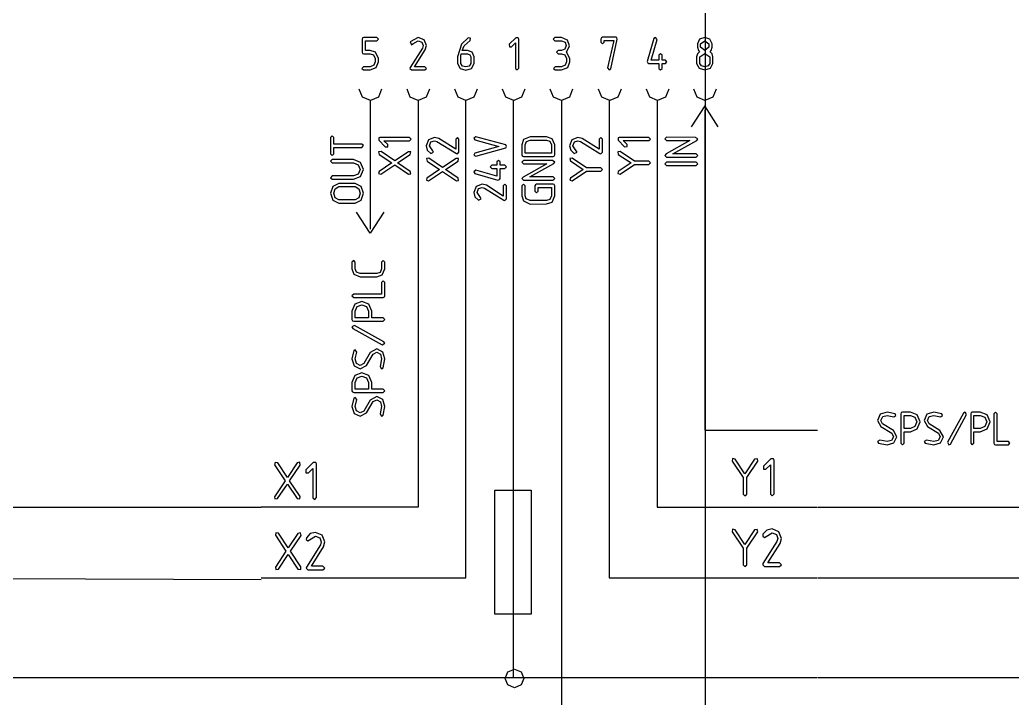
# Model space of a CAD drawing. Extents: x 22 to 299, y 7 to 289.
# Drawn here: x 75.2 to 128.5, y 164 to 200.5 of the extents above; entities that cross this region are included whole.
import ezdxf

# ---------------------------------------------------------------- set-up
doc = ezdxf.new("R2010")
doc.units = 0

msp = doc.modelspace()

# ---------------------------------------------------------------- linework, layer by layer
at = {"layer": 'Layer 1'}
for p, q in [((112, 276.5), (112, 15.430556)), ((93.614255, 199.503789), (93.585317, 199.437643)), ((93.585317, 199.437643), (93.585317, 198.738976)), ((93.672132, 199.528594), (93.614255, 199.503789)), ((94.379064, 199.528594), (93.672132, 199.528594)), ((93.763083, 198.825793), (93.763083, 199.350827)), ((93.763083, 199.350827), (94.379064, 199.350827)), ((94.46588, 199.437643), (94.379064, 199.528594)), ((94.379064, 199.350827), (94.46588, 199.437643)), ((94.46588, 199.437643), (94.46588, 199.437643)), ((96.594945, 199.528594), (96.169132, 199.280546)), ((96.169132, 199.280546), (96.243546, 199.135852)), ((96.31796, 199.173059), (96.594945, 199.350826)), ((96.910687, 199.401986), (96.594945, 199.528594)), ((96.594945, 199.350826), (96.797516, 199.272795)), ((96.797516, 199.272795), (96.863662, 199.086243)), ((97.037294, 199.086243), (96.910687, 199.401986)), ((99.275912, 199.503789), (98.916245, 199.156523)), ((99.069207, 199.07384), (99.387533, 199.359095)), ((99.40407, 199.491387), (99.275912, 199.503789)), ((99.387533, 199.359095), (99.40407, 199.491387)), ((101.840091, 199.503789), (101.488692, 199.156523)), ((101.608581, 199.024231), (101.815287, 199.230937)), ((101.815287, 199.230937), (101.815287, 197.862542)), ((101.968249, 199.503789), (101.840091, 199.503789)), ((101.993053, 199.437643), (101.968249, 199.503789)), ((101.993053, 197.866676), (101.993053, 199.437643)), ((103.924714, 199.520325), (103.837898, 199.433509)), ((103.837898, 199.433509), (103.924714, 199.346692)), ((104.284381, 199.520325), (103.924714, 199.520325)), ((103.924714, 199.346692), (104.284381, 199.346692)), ((104.610975, 199.383899), (104.284381, 199.520325)), ((104.284381, 199.346692), (104.478684, 199.26401)), ((104.478684, 199.26401), (104.54483, 199.086243)), ((104.718462, 199.082108), (104.610975, 199.383899)), ((106.438163, 199.505598), (106.409224, 199.439452)), ((106.409224, 199.439452), (106.409224, 199.265819)), ((106.409224, 199.265819), (106.496041, 199.174868)), ((106.496041, 199.530403), (106.438163, 199.505598)), ((107.202973, 199.530403), (106.496041, 199.530403)), ((106.496041, 199.174868), (106.586991, 199.265819)), ((106.586991, 199.265819), (106.586991, 199.352636)), ((106.586991, 199.352636), (107.091352, 199.352636)), ((107.091352, 199.352636), (106.764757, 197.89329)), ((106.934256, 197.843681), (107.285655, 199.42705)), ((107.26085, 199.505598), (107.202973, 199.530403)), ((107.285655, 199.42705), (107.26085, 199.505598)), ((109.246574, 199.470716), (108.891041, 198.238747)), ((109.093612, 198.300759), (109.420206, 199.421107)), ((109.329256, 199.528594), (109.246574, 199.470716)), ((109.420206, 199.421107), (109.329256, 199.528594)), ((111.704584, 199.428341), (111.584178, 199.173059)), ((111.976918, 199.528594), (111.704584, 199.428341)), ((111.75781, 199.173059), (111.976918, 199.350826)), ((112.252869, 199.428341), (111.976918, 199.528594)), ((111.976918, 199.350826), (112.200159, 199.173059)), ((112.373792, 199.173059), (112.252869, 199.428341)), ((93.585317, 198.738976), (93.614255, 198.668696)), ((93.614255, 198.668696), (93.672132, 198.65216)), ((94.019397, 198.825793), (93.763083, 198.825793)), ((94.308785, 198.734842), (94.019397, 198.825793)), ((94.461746, 198.387576), (94.308785, 198.734842)), ((96.826455, 198.949816), (96.169132, 197.912152)), ((96.243546, 199.135852), (96.31796, 199.173059)), ((96.400642, 197.953493), (96.975282, 198.854732)), ((96.863662, 199.086243), (96.826455, 198.949816)), ((96.975282, 198.854732), (97.037294, 199.086243)), ((98.916245, 199.156523), (98.713674, 198.474392)), ((98.949318, 198.821659), (99.069207, 199.07384)), ((99.242839, 198.821659), (98.949318, 198.821659)), ((99.49502, 198.726574), (99.242839, 198.821659)), ((99.594238, 198.474392), (99.49502, 198.726574)), ((101.488692, 199.156523), (101.492826, 199.024231)), ((101.492826, 199.024231), (101.608581, 199.024231)), ((104.114883, 198.825793), (104.028066, 198.738976)), ((104.028066, 198.738976), (104.114883, 198.65216)), ((104.284381, 198.825793), (104.114883, 198.825793)), ((104.462148, 198.891939), (104.284381, 198.825793)), ((104.54483, 199.086243), (104.462148, 198.891939)), ((104.561366, 198.738976), (104.718462, 199.082108)), ((104.734999, 198.387576), (104.561366, 198.738976)), ((111.584178, 199.173059), (111.584178, 198.999426)), ((111.584178, 198.999426), (111.637921, 198.825793)), ((111.691665, 198.755513), (111.59658, 198.65216)), ((111.637921, 198.825793), (111.691665, 198.755513)), ((111.637921, 198.825793), (111.637921, 198.825793)), ((111.75781, 198.999426), (111.75781, 199.173059)), ((111.976918, 198.825793), (111.75781, 198.999426)), ((112.200159, 198.999426), (111.976918, 198.825793)), ((112.200159, 199.173059), (112.200159, 198.999426)), ((112.262171, 198.755513), (112.324183, 198.825793)), ((112.373792, 198.65216), (112.262171, 198.755513)), ((112.324183, 198.825793), (112.373792, 198.999426)), ((112.373792, 198.999426), (112.373792, 199.173059)), ((93.672132, 198.65216), (94.019397, 198.65216)), ((94.019397, 198.65216), (94.201298, 198.58188)), ((94.201298, 198.58188), (94.288114, 198.387576)), ((94.288114, 198.213943), (94.2137, 198.032041)), ((94.288114, 198.387576), (94.288114, 198.213943)), ((94.350126, 197.912152), (94.461746, 198.213943)), ((94.461746, 198.213943), (94.461746, 198.387576)), ((98.713674, 198.474392), (98.713674, 198.118858)), ((98.887306, 198.474392), (98.891441, 198.557075)), ((98.887306, 198.127126), (98.887306, 198.474392)), ((98.974639, 197.990183), (98.887306, 198.127126)), ((98.891441, 198.557075), (98.907977, 198.648026)), ((98.907977, 198.648026), (99.238705, 198.648026)), ((99.238705, 198.648026), (99.362729, 198.598416)), ((99.420606, 198.127126), (99.332756, 197.990183)), ((99.362729, 198.598416), (99.420606, 198.474392)), ((99.420606, 198.474392), (99.420606, 198.127126)), ((99.594238, 198.118858), (99.594238, 198.474392)), ((104.114883, 198.65216), (104.288515, 198.65216)), ((104.288515, 198.65216), (104.47455, 198.58188)), ((104.47455, 198.58188), (104.557232, 198.387576)), ((104.557232, 198.213943), (104.486952, 198.032041)), ((104.557232, 198.387576), (104.557232, 198.213943)), ((104.623378, 197.912152), (104.734999, 198.213943)), ((104.734999, 198.213943), (104.734999, 198.387576)), ((104.734999, 198.213943), (104.734999, 198.213943)), ((108.891041, 198.238747), (108.915845, 198.151931)), ((108.915845, 198.151931), (108.977857, 198.127126)), ((108.977857, 198.127126), (109.507023, 198.127126)), ((109.507023, 198.300759), (109.093612, 198.300759)), ((109.597973, 198.65216), (109.507023, 198.565343)), ((109.507023, 198.565343), (109.507023, 198.300759)), ((109.507023, 198.127126), (109.507023, 197.862542)), ((109.684789, 198.569477), (109.597973, 198.65216)), ((109.684789, 198.300759), (109.684789, 198.569477)), ((109.862556, 198.300759), (109.684789, 198.300759)), ((109.684789, 197.862542), (109.684789, 198.127126)), ((109.684789, 198.127126), (109.862556, 198.127126)), ((109.949372, 198.213943), (109.862556, 198.300759)), ((109.862556, 198.127126), (109.949372, 198.213943)), ((109.949372, 198.213943), (109.949372, 198.213943)), ((111.59658, 198.65216), (111.538703, 198.478526)), ((111.538703, 198.478526), (111.538703, 198.127126)), ((111.538703, 198.127126), (111.675645, 197.86771)), ((111.716469, 198.478526), (111.976918, 198.656294)), ((111.716469, 198.127126), (111.716469, 198.478526)), ((111.803802, 197.9907), (111.716469, 198.127126)), ((111.976918, 198.656294), (112.245635, 198.478526)), ((112.245635, 198.127126), (112.159852, 197.9938)), ((112.245635, 198.478526), (112.245635, 198.127126)), ((112.281808, 197.86771), (112.419267, 198.127126)), ((112.419267, 198.478526), (112.373792, 198.65216)), ((112.419267, 198.127126), (112.419267, 198.478526)), ((93.667998, 197.953493), (93.581182, 197.862542)), ((93.581182, 197.862542), (93.667998, 197.775726)), ((94.019397, 197.953493), (93.667998, 197.953493)), ((93.667998, 197.775726), (94.019397, 197.775726)), ((94.2137, 198.032041), (94.019397, 197.953493)), ((94.019397, 197.775726), (94.350126, 197.912152)), ((96.169132, 197.912152), (96.156728, 197.862542)), ((96.156728, 197.862542), (96.243545, 197.775725)), ((96.243545, 197.775725), (96.950477, 197.775725)), ((96.950478, 197.953493), (96.400642, 197.953493)), ((96.950477, 197.775725), (97.037293, 197.862542)), ((97.037294, 197.862542), (96.950478, 197.953493)), ((97.037293, 197.862542), (97.037294, 197.862542)), ((98.713674, 198.118858), (98.850616, 197.863059)), ((98.850616, 197.863059), (99.151889, 197.771592)), ((99.151889, 197.949359), (98.974639, 197.990183)), ((99.332756, 197.990183), (99.151889, 197.949359)), ((99.151889, 197.771592), (99.455229, 197.863059)), ((99.455229, 197.863059), (99.594238, 198.118858)), ((99.594238, 198.118858), (99.594238, 198.118858)), ((101.815287, 197.862542), (101.902103, 197.775725)), ((101.902103, 197.775725), (101.993053, 197.866676)), ((101.993053, 197.866676), (101.993053, 197.866676)), ((103.94125, 197.953493), (103.854434, 197.862542)), ((103.854434, 197.862542), (103.94125, 197.775725)), ((104.288515, 197.953493), (103.94125, 197.953493)), ((103.94125, 197.775725), (104.288515, 197.775725)), ((104.486952, 198.032041), (104.288515, 197.953493)), ((104.288515, 197.775725), (104.623378, 197.912152)), ((106.764757, 197.89329), (106.84744, 197.777535)), ((106.84744, 197.777535), (106.934256, 197.843681)), ((109.507023, 197.862542), (109.597973, 197.775726)), ((109.597973, 197.775726), (109.684789, 197.862542)), ((111.675645, 197.86771), (111.976918, 197.775725)), ((111.981052, 197.953493), (111.803802, 197.9907)), ((111.976918, 197.775725), (112.281808, 197.86771)), ((112.159852, 197.9938), (111.981052, 197.953493)), ((93.609382, 196.3133), (93.433126, 196.738838)), ((94.636449, 196.738838), (94.460148, 196.3133)), ((96.174468, 196.3133), (95.998168, 196.738838)), ((97.201843, 196.738838), (97.025543, 196.3133)), ((98.735276, 196.3133), (98.558976, 196.738838)), ((99.762651, 196.738838), (99.586351, 196.3133)), ((101.29679, 196.3133), (101.12049, 196.738838)), ((102.324165, 196.738838), (102.147865, 196.3133)), ((103.85923, 196.3133), (103.683062, 196.738838)), ((104.886737, 196.738838), (104.710305, 196.3133)), ((106.458138, 196.3133), (106.28197, 196.738838)), ((107.485645, 196.738838), (107.309345, 196.3133)), ((109.022606, 196.3133), (108.846306, 196.738838)), ((110.049981, 196.738838), (109.873681, 196.3133)), ((111.562954, 196.3133), (111.386653, 196.738838)), ((112.590328, 196.738838), (112.414028, 196.3133)), ((94.034611, 196.137), (93.609382, 196.3133)), ((94.0231, 196.137), (94.0231, 189.230332)), ((94.460148, 196.3133), (94.034611, 196.137)), ((96.600005, 196.137), (96.174468, 196.3133)), ((96.589553, 196.137), (96.589553, 174.29199)), ((97.025543, 196.3133), (96.600005, 196.137)), ((99.160814, 196.137), (98.735276, 196.3133)), ((99.156005, 170.502107), (99.156005, 196.137)), ((99.586351, 196.3133), (99.160814, 196.137)), ((101.722327, 196.137), (101.29679, 196.3133)), ((101.722105, 165.145541), (101.722105, 196.136647)), ((102.147865, 196.3133), (101.722327, 196.137)), ((104.2849, 196.137), (103.85923, 196.3133)), ((104.710305, 196.3133), (104.2849, 196.137)), ((104.288, 196.137), (104.288, 161.329199)), ((106.883808, 196.137), (106.458138, 196.3133)), ((106.855011, 196.137), (106.855011, 170.502107)), ((107.309345, 196.3133), (106.883808, 196.137)), ((109.448144, 196.137), (109.022606, 196.3133)), ((109.421463, 196.137706), (109.421463, 174.29199)), ((109.873681, 196.3133), (109.448144, 196.137)), ((111.988491, 196.137), (111.562954, 196.3133)), ((112.414028, 196.3133), (111.988491, 196.137)), ((111.973752, 195.846711), (111.243503, 194.721)), ((112.704, 194.721), (111.973752, 195.846711)), ((111.974, 195.625), (111.974, 178.44088)), ((91.987029, 194.241481), (91.89608, 194.154665)), ((91.89608, 194.154665), (91.89608, 193.269966)), ((92.073844, 194.154665), (91.987029, 194.241481)), ((91.987029, 194.241481), (91.987029, 194.241481)), ((92.073845, 193.799131), (92.073844, 194.154665)), ((94.545045, 194.158364), (94.478899, 194.133559)), ((94.478899, 194.133559), (94.478899, 194.005402)), ((94.478899, 194.005402), (94.830298, 193.654003)), ((96.128407, 194.158364), (94.545045, 194.158364)), ((94.96259, 193.773892), (94.755884, 193.980597)), ((94.755884, 193.980597), (96.132541, 193.980597)), ((96.219358, 194.067413), (96.128407, 194.158364)), ((96.128407, 194.158364), (96.128407, 194.158364)), ((96.132541, 193.980597), (96.219358, 194.067413)), ((97.149531, 194.026589), (97.022408, 193.710847)), ((97.468891, 194.153196), (97.149531, 194.026589)), ((97.200174, 193.710847), (97.280272, 193.913418)), ((97.280272, 193.913418), (97.468891, 193.979563)), ((97.700401, 194.091184), (97.468891, 194.153196)), ((97.468891, 193.979563), (97.605316, 193.942357)), ((97.605316, 193.942357), (98.647111, 193.285034)), ((98.609904, 193.516544), (97.700401, 194.091184)), ((98.700854, 194.153196), (98.609904, 194.06638)), ((98.609904, 194.06638), (98.609904, 193.516544)), ((98.787671, 194.06638), (98.700854, 194.153196)), ((98.700854, 194.153196), (98.700854, 194.153196)), ((98.787671, 193.359448), (98.787671, 194.06638)), ((99.689939, 194.19557), (99.578318, 194.112888)), ((99.578318, 194.112888), (99.644464, 194.026072)), ((99.644464, 194.026072), (100.917768, 193.670539)), ((101.293972, 193.749087), (99.689939, 194.19557)), ((102.254118, 194.035374), (102.159034, 193.750121)), ((102.605517, 194.19247), (102.254118, 194.035374)), ((102.332667, 193.758389), (102.407081, 193.932021)), ((102.407081, 193.932021), (102.605518, 194.014703)), ((103.486082, 194.19247), (102.605517, 194.19247)), ((102.605518, 194.014703), (103.486082, 194.014703)), ((103.486084, 194.19247), (103.486082, 194.19247)), ((103.486082, 194.014703), (103.667982, 193.948558)), ((103.783739, 194.080849), (103.486084, 194.19247)), ((103.667982, 193.948558), (103.74653, 193.750121)), ((103.924299, 193.750121), (103.783739, 194.080849)), ((104.852889, 194.027282), (104.725766, 193.711539)), ((105.172249, 194.153889), (104.852889, 194.027282)), ((104.903532, 193.711539), (104.98363, 193.914111)), ((104.98363, 193.914111), (105.172249, 193.980256)), ((105.403759, 194.091877), (105.172249, 194.153889)), ((105.172249, 193.980256), (105.308675, 193.943049)), ((105.308675, 193.943049), (106.350469, 193.285727)), ((106.313262, 193.517236), (105.403759, 194.091877)), ((106.404212, 194.153889), (106.313262, 194.067073)), ((106.313262, 194.067073), (106.313262, 193.517236)), ((106.491029, 194.067073), (106.404212, 194.153889)), ((106.404212, 194.153889), (106.404212, 194.153889)), ((106.491029, 193.36014), (106.491029, 194.067073)), ((107.389207, 194.158928), (107.323061, 194.134123)), ((107.323061, 194.134123), (107.323061, 194.005966)), ((107.323061, 194.005966), (107.67446, 193.654567)), ((108.972569, 194.158928), (107.389207, 194.158928)), ((107.806752, 193.774456), (107.600046, 193.981161)), ((107.600046, 193.981161), (108.976704, 193.981161)), ((109.06352, 194.067978), (108.972569, 194.158928)), ((108.972569, 194.158928), (108.972569, 194.158928)), ((108.976704, 193.981161), (109.06352, 194.067978)), ((109.924914, 194.160866), (109.833962, 194.074049)), ((109.833962, 194.074049), (109.924911, 193.983099)), ((111.173414, 193.987233), (109.900107, 193.272033)), ((109.924911, 193.983099), (111.173414, 193.987233)), ((111.475203, 194.156732), (109.924914, 194.160866)), ((110.272178, 193.280301), (111.549616, 193.995502)), ((111.599226, 194.07405), (111.475203, 194.156732)), ((111.549616, 193.995502), (111.599226, 194.07405)), ((92.073844, 193.269966), (92.073846, 193.621365)), ((93.574527, 193.799131), (92.073845, 193.799131)), ((92.073846, 193.621365), (93.574524, 193.621365)), ((93.574524, 193.621365), (93.661342, 193.712315)), ((93.661342, 193.712315), (93.574527, 193.799131)), ((94.602922, 193.390453), (94.470631, 193.373917)), ((94.470631, 193.373917), (94.503704, 193.241626)), ((95.338793, 192.898495), (94.602922, 193.390453)), ((94.830298, 193.654003), (94.96259, 193.658137)), ((94.96259, 193.658137), (94.96259, 193.773892)), ((96.074664, 193.386319), (95.338793, 192.898495)), ((96.194553, 193.382185), (96.074664, 193.386319)), ((96.173882, 193.241626), (96.194553, 193.382185)), ((97.022408, 193.710847), (97.083386, 193.465384)), ((97.083386, 193.465384), (97.274588, 193.285034)), ((97.382075, 193.433862), (97.200174, 193.710847)), ((97.274588, 193.285034), (97.419282, 193.359448)), ((97.419282, 193.359448), (97.382075, 193.433862)), ((98.700854, 193.272631), (98.787671, 193.359448)), ((100.917768, 193.670539), (99.644464, 193.310872)), ((99.689939, 193.145508), (101.293972, 193.587857)), ((101.343582, 193.670539), (101.293972, 193.749087)), ((101.293972, 193.587857), (101.343582, 193.670539)), ((102.159034, 193.750121), (102.159034, 193.220955)), ((102.3368, 193.311905), (102.332667, 193.758389)), ((103.74653, 193.750121), (103.74653, 193.311905)), ((103.924299, 193.220955), (103.924299, 193.750121)), ((104.725766, 193.711539), (104.786744, 193.466077)), ((104.786744, 193.466077), (104.977946, 193.285727)), ((105.085433, 193.434554), (104.903532, 193.711539)), ((104.977946, 193.285727), (105.12264, 193.360141)), ((105.12264, 193.360141), (105.085433, 193.434554)), ((106.404212, 193.273324), (106.491029, 193.36014)), ((107.433649, 193.398253), (107.31376, 193.373448)), ((107.31376, 193.373448), (107.338564, 193.245291)), ((108.206726, 192.881489), (107.433649, 193.398253)), ((107.67446, 193.654567), (107.806752, 193.658701)), ((107.806752, 193.658701), (107.806752, 193.774456)), ((91.985995, 192.965076), (91.895046, 192.878259)), ((91.895046, 192.878259), (91.985996, 192.787309)), ((91.89608, 193.269966), (91.98703, 193.18315)), ((93.131145, 192.965076), (91.985995, 192.965076)), ((91.98703, 193.18315), (92.073844, 193.269966)), ((93.504247, 192.810563), (93.131145, 192.965076)), ((93.131145, 192.965076), (93.131145, 192.965076)), ((93.660309, 192.43591), (93.504247, 192.810563)), ((94.503704, 193.241626), (95.181697, 192.791008)), ((95.495889, 192.791008), (96.173882, 193.241626)), ((97.171235, 193.033887), (97.038944, 193.01735)), ((97.038944, 193.01735), (97.072017, 192.885059)), ((97.072017, 192.885059), (97.75001, 192.434442)), ((97.907106, 192.541928), (97.171235, 193.033887)), ((98.642977, 193.029753), (97.907106, 192.541928)), ((98.064202, 192.434442), (98.742196, 192.885059)), ((98.762866, 193.025619), (98.642977, 193.029753)), ((98.647111, 193.285034), (98.700854, 193.272631)), ((98.742196, 192.885059), (98.762866, 193.025619)), ((99.644464, 193.310872), (99.586587, 193.199251)), ((99.586587, 193.199251), (99.689939, 193.145508)), ((100.905366, 192.924333), (100.814416, 192.837517)), ((100.814416, 192.837517), (100.814416, 192.65975)), ((100.905367, 192.924333), (100.905366, 192.924333)), ((100.992184, 192.837517), (100.905367, 192.924333)), ((100.992184, 192.65975), (100.992184, 192.837517)), ((102.159034, 193.220955), (102.183839, 193.163078)), ((102.249984, 192.916065), (102.159034, 192.829249)), ((102.159034, 192.829249), (102.249984, 192.738298)), ((102.183839, 193.163078), (102.249984, 193.134139)), ((102.249984, 193.134139), (103.837481, 193.134139)), ((103.800273, 192.911931), (102.249984, 192.916065)), ((103.74653, 193.311905), (102.3368, 193.311905)), ((103.924297, 192.829249), (103.800273, 192.911931)), ((103.837481, 193.134139), (103.895358, 193.15481)), ((103.874687, 192.750701), (103.924297, 192.829249)), ((103.895358, 193.15481), (103.924299, 193.220955)), ((104.862191, 193.042848), (104.742302, 193.018043)), ((104.742302, 193.018043), (104.767107, 192.889886)), ((104.767107, 192.889886), (105.453368, 192.435134)), ((105.635269, 192.526085), (104.862191, 193.042848)), ((106.350469, 193.285727), (106.404212, 193.273324)), ((107.338564, 193.245291), (108.024826, 192.790539)), ((108.97567, 192.881489), (108.206726, 192.881489)), ((109.062486, 192.790539), (108.97567, 192.881489)), ((109.900107, 193.272033), (109.833962, 193.189351)), ((109.833962, 193.189351), (109.924912, 193.102535)), ((109.924913, 192.832784), (109.833964, 192.741834)), ((109.924912, 193.102535), (111.512408, 193.102535)), ((111.512409, 192.832784), (109.924913, 192.832784)), ((111.512411, 193.280301), (110.272178, 193.280301)), ((111.512408, 193.102535), (111.599226, 193.189351)), ((111.599225, 192.741834), (111.512409, 192.832784)), ((111.512409, 192.832784), (111.512409, 192.832784)), ((111.599226, 193.189351), (111.512411, 193.280301)), ((91.985996, 192.787309), (93.131142, 192.787309)), ((93.131142, 192.787309), (93.378156, 192.684473)), ((93.378156, 192.684473), (93.482541, 192.43591)), ((93.482541, 192.43591), (93.378156, 192.188897)), ((93.504246, 192.062807), (93.660309, 192.43591)), ((94.495436, 192.332122), (94.474765, 192.216368)), ((95.181697, 192.791008), (94.495436, 192.332122)), ((94.59052, 192.187429), (95.338793, 192.687656)), ((95.338793, 192.687656), (96.082932, 192.187429)), ((96.173883, 192.327988), (95.495889, 192.791008)), ((96.194553, 192.199831), (96.173883, 192.327988)), ((97.75001, 192.434442), (97.063749, 191.975556)), ((97.158833, 191.830862), (97.907106, 192.331089)), ((97.907106, 192.331089), (98.651245, 191.830862)), ((98.742195, 191.971422), (98.064202, 192.434442)), ((99.685805, 192.395168), (99.578318, 192.304217)), ((99.578318, 192.304217), (99.64033, 192.221535)), ((100.814416, 192.068573), (99.685805, 192.395168)), ((100.545699, 192.65975), (100.463017, 192.572934)), ((100.463017, 192.572934), (100.549833, 192.481984)), ((100.814416, 192.65975), (100.545699, 192.65975)), ((100.549833, 192.481984), (100.814416, 192.481984)), ((100.814416, 192.481984), (100.814416, 192.068573)), ((101.256767, 192.65975), (100.992184, 192.65975)), ((100.992184, 191.952818), (100.992184, 192.481984)), ((100.992184, 192.481984), (101.256767, 192.481984)), ((101.343583, 192.572934), (101.256767, 192.65975)), ((101.256767, 192.481984), (101.343583, 192.572934)), ((103.498484, 192.742433), (102.225179, 192.027232)), ((102.249984, 192.738298), (103.498484, 192.742433)), ((102.597249, 192.0355), (103.874687, 192.750701)), ((105.453368, 192.435134), (104.767107, 191.972115)), ((104.862191, 191.831555), (105.635269, 192.348318)), ((106.404212, 192.526085), (105.635269, 192.526085)), ((105.635269, 192.348318), (106.404212, 192.348318)), ((106.491029, 192.435134), (106.404212, 192.526085)), ((106.404212, 192.348318), (106.491029, 192.435134)), ((107.338564, 192.327519), (107.309626, 192.211764)), ((108.024826, 192.790539), (107.338564, 192.327519)), ((107.433649, 192.18696), (108.206726, 192.703723)), ((108.206726, 192.703723), (108.97567, 192.703723)), ((108.97567, 192.703723), (109.062486, 192.790539)), ((109.833964, 192.741834), (109.924914, 192.655018)), ((109.924914, 192.655018), (111.51241, 192.655018)), ((111.51241, 192.655018), (111.599225, 192.741834)), ((91.985996, 192.084511), (91.895047, 191.993561)), ((91.895047, 191.993561), (91.985997, 191.906745)), ((93.131142, 192.084511), (91.985996, 192.084511)), ((91.985997, 191.906745), (93.131142, 191.906745)), ((93.378156, 192.188897), (93.131142, 192.084511)), ((93.131142, 191.906745), (93.504246, 192.062807)), ((94.474765, 192.216368), (94.59052, 192.187429)), ((96.082932, 192.187429), (96.194553, 192.199831)), ((97.063749, 191.975556), (97.043078, 191.859801)), ((97.043078, 191.859801), (97.158833, 191.830862)), ((98.651245, 191.830862), (98.762866, 191.843264)), ((98.762866, 191.843264), (98.742195, 191.971422)), ((99.64033, 192.221535), (100.880562, 191.866002)), ((100.880562, 191.866002), (100.967378, 191.890807)), ((100.967378, 191.890807), (100.992184, 191.952818)), ((102.225179, 192.027232), (102.159034, 191.94455)), ((102.159034, 191.94455), (102.249984, 191.857734)), ((102.249984, 191.857734), (103.83748, 191.857734)), ((103.837481, 192.0355), (102.597249, 192.0355)), ((103.83748, 191.857734), (103.924297, 191.94455)), ((103.924297, 191.94455), (103.837481, 192.0355)), ((104.767107, 191.972115), (104.738168, 191.85636)), ((104.738168, 191.85636), (104.862191, 191.831555)), ((107.309626, 192.211764), (107.433649, 192.18696)), ((92.015968, 191.524857), (91.895045, 191.159505)), ((92.341528, 191.688671), (92.015968, 191.524857)), ((92.072813, 191.159505), (92.140508, 191.400317)), ((92.140508, 191.400317), (92.341529, 191.510904)), ((93.222095, 191.688671), (92.341528, 191.688671)), ((92.341529, 191.510904), (93.222092, 191.510904)), ((93.222092, 191.510904), (93.417429, 191.400317)), ((93.541971, 191.524857), (93.222095, 191.688671)), ((93.222095, 191.688671), (93.222095, 191.688671)), ((93.417429, 191.400317), (93.482542, 191.159505)), ((93.66031, 191.159505), (93.541971, 191.524857)), ((99.705442, 191.51822), (99.578318, 191.202478)), ((99.578318, 191.202478), (99.639296, 190.957016)), ((100.024802, 191.644827), (99.705442, 191.51822)), ((99.756085, 191.202478), (99.836183, 191.405049)), ((99.937986, 190.925493), (99.756085, 191.202478)), ((99.836183, 191.405049), (100.024802, 191.471195)), ((100.256312, 191.582816), (100.024802, 191.644827)), ((100.024802, 191.471195), (100.161227, 191.433988)), ((100.161227, 191.433988), (101.203022, 190.776665)), ((101.165815, 191.008175), (100.256312, 191.582816)), ((101.256765, 191.644827), (101.165815, 191.558011)), ((101.165815, 191.558011), (101.165815, 191.008175)), ((101.343581, 191.558011), (101.256765, 191.644827)), ((101.256765, 191.644827), (101.256765, 191.644827)), ((101.343581, 190.851079), (101.343581, 191.558011)), ((102.249982, 191.63966), (102.159032, 191.552844)), ((102.159032, 191.552844), (102.159032, 191.019544)), ((102.336798, 191.552844), (102.249982, 191.63966)), ((102.336799, 191.019544), (102.336798, 191.552844)), ((102.894904, 191.614855), (102.865964, 191.552844)), ((102.865964, 191.552844), (102.865964, 191.26759)), ((102.865964, 191.26759), (102.95278, 191.180774)), ((102.952782, 191.63966), (102.894904, 191.614855)), ((102.95278, 191.180774), (103.04373, 191.26759)), ((103.83748, 191.63966), (102.952782, 191.63966)), ((103.04373, 191.26759), (103.04373, 191.461893)), ((103.04373, 191.461893), (103.746528, 191.461893)), ((103.746528, 191.461893), (103.746529, 191.019544)), ((103.891221, 191.61899), (103.837478, 191.63966)), ((103.837478, 191.63966), (103.83748, 191.63966)), ((103.924295, 191.552844), (103.891221, 191.61899)), ((103.924295, 191.019544), (103.924295, 191.552844)), ((91.895045, 191.159505), (92.015968, 190.794154)), ((92.015968, 190.794154), (92.341529, 190.63034)), ((92.140508, 190.918693), (92.072813, 191.159505)), ((92.341528, 190.808106), (92.140508, 190.918693)), ((93.222095, 190.808106), (92.341528, 190.808106)), ((93.222092, 190.63034), (93.541969, 190.794154)), ((93.41743, 190.918693), (93.222095, 190.808106)), ((93.482542, 191.159505), (93.41743, 190.918693)), ((93.541969, 190.794154), (93.66031, 191.159505)), ((99.639296, 190.957016), (99.830499, 190.776665)), ((99.830499, 190.776665), (99.975193, 190.851079)), ((99.975193, 190.851079), (99.937986, 190.925493)), ((101.203022, 190.776665), (101.256765, 190.764263)), ((101.256765, 190.764263), (101.343581, 190.851079)), ((102.159032, 191.019544), (102.245848, 190.750827)), ((102.245848, 190.750827), (102.605515, 190.577195)), ((102.394676, 190.85418), (102.336799, 191.019544)), ((102.605515, 190.759095), (102.394676, 190.85418)), ((103.48608, 190.759095), (102.605515, 190.759095)), ((103.66798, 190.821107), (103.48608, 190.759095)), ((103.48608, 190.581329), (103.779601, 190.684682)), ((103.746529, 191.019544), (103.66798, 190.821107)), ((103.779601, 190.684682), (103.924295, 191.019544)), ((92.341529, 190.63034), (93.222092, 190.63034)), ((102.605515, 190.577195), (103.48608, 190.581329)), ((94.022852, 189.009289), (93.292603, 190.135)), ((94.7531, 190.135), (94.022852, 189.009289)), ((93.135277, 187.547331), (93.044328, 187.460514)), ((93.222092, 187.460514), (93.135277, 187.547331)), ((94.722774, 187.54733), (94.631825, 187.460514)), ((94.809589, 187.460514), (94.722774, 187.54733)), ((94.722774, 187.54733), (94.722774, 187.54733)), ((93.044328, 187.460514), (93.044326, 187.104981)), ((93.044326, 187.104981), (93.13941, 186.819728)), ((93.222094, 187.104981), (93.222092, 187.460514)), ((93.292375, 186.927215), (93.222094, 187.104981)), ((94.631822, 187.104981), (94.553277, 186.906544)), ((94.631825, 187.460514), (94.631822, 187.104981)), ((94.669029, 186.774253), (94.80959, 187.104981)), ((94.80959, 187.104981), (94.809589, 187.460514)), ((93.13941, 186.819728), (93.49081, 186.666766)), ((93.490809, 186.844532), (93.292375, 186.927215)), ((94.371376, 186.844533), (93.490809, 186.844532)), ((93.49081, 186.666766), (94.371376, 186.666766)), ((94.553277, 186.906544), (94.371376, 186.844533)), ((94.371376, 186.666766), (94.669029, 186.774253)), ((94.722773, 186.445591), (94.631824, 186.358775)), ((94.809578, 186.358776), (94.722763, 186.445592)), ((94.722763, 186.445592), (94.722773, 186.445591)), ((94.631824, 186.358775), (94.631823, 185.742793)), ((94.809581, 185.651844), (94.809578, 186.358776)), ((93.135276, 185.742793), (93.044327, 185.651843)), ((93.044327, 185.651843), (93.135277, 185.565027)), ((94.631823, 185.742793), (93.135276, 185.742793)), ((93.135277, 185.565027), (94.722773, 185.565027)), ((93.577627, 185.347986), (93.200906, 185.193474)), ((93.577613, 185.347985), (93.577627, 185.347986)), ((93.948648, 185.193473), (93.577613, 185.347985)), ((94.722773, 185.565027), (94.780651, 185.593967)), ((94.780651, 185.593967), (94.809581, 185.651844)), ((93.200906, 185.193474), (93.044326, 184.818821)), ((93.044326, 184.818821), (93.044328, 184.376471)), ((93.222094, 184.818821), (93.326997, 185.067384)), ((93.222095, 184.467422), (93.222094, 184.818821)), ((93.326997, 185.067384), (93.577628, 185.17022)), ((93.577628, 185.17022), (93.826191, 185.067384)), ((93.577628, 185.17022), (93.577628, 185.17022)), ((93.826191, 185.067384), (93.929027, 184.818821)), ((93.929027, 184.818821), (93.929025, 184.467422)), ((94.102643, 184.818819), (93.948648, 185.193473)), ((94.102644, 184.467421), (94.102643, 184.818819)), ((93.044328, 184.376471), (93.073253, 184.31446)), ((93.073253, 184.31446), (93.139398, 184.289654)), ((93.139398, 184.289654), (94.72276, 184.289654)), ((93.929025, 184.467422), (93.222095, 184.467422)), ((94.722759, 184.46742), (94.102644, 184.467421)), ((94.809574, 184.37647), (94.722759, 184.46742)), ((94.72276, 184.289654), (94.809574, 184.37647)), ((93.172484, 184.059179), (93.044328, 183.984765)), ((93.044328, 183.984765), (93.09807, 183.902083)), ((93.09807, 183.902083), (94.669029, 183.025653)), ((94.759981, 183.182748), (93.172484, 184.059179)), ((93.147681, 182.704226), (93.044327, 182.266011)), ((93.222094, 182.749701), (93.147681, 182.704226)), ((93.308908, 182.629812), (93.222094, 182.749701)), ((94.371376, 182.795176), (94.028244, 182.605007)), ((94.697446, 182.629812), (94.371376, 182.795176)), ((94.371376, 182.795176), (94.371376, 182.795176)), ((94.669029, 183.025653), (94.809589, 183.100066)), ((94.809589, 183.100066), (94.759981, 183.182748)), ((93.044327, 182.266011), (93.165249, 181.888257)), ((93.222094, 182.266011), (93.308908, 182.629812)), ((93.29134, 182.022098), (93.222094, 182.266011)), ((94.028244, 182.605007), (93.676847, 182.009696)), ((93.821538, 181.914612), (94.181205, 182.518191)), ((94.181205, 182.518191), (94.371373, 182.61741)), ((94.371373, 182.61741), (94.56671, 182.506822)), ((94.631823, 182.266011), (94.553277, 181.860868)), ((94.56671, 182.506822), (94.631823, 182.266011)), ((94.809591, 182.266011), (94.697446, 182.629812)), ((94.710373, 181.786455), (94.809591, 182.266011)), ((93.165249, 181.888257), (93.49081, 181.736845)), ((93.49081, 181.914612), (93.29134, 182.022098)), ((93.676847, 182.009696), (93.49081, 181.914612)), ((93.49081, 181.736845), (93.821538, 181.914612)), ((94.553277, 181.860868), (94.631822, 181.736845)), ((94.631822, 181.736845), (94.710373, 181.786455)), ((93.200906, 181.364259), (93.044327, 180.989605)), ((93.577628, 181.518771), (93.200906, 181.364259)), ((93.222095, 180.989606), (93.326997, 181.238169)), ((93.326997, 181.238169), (93.577625, 181.341005)), ((93.577614, 181.51877), (93.577628, 181.518771)), ((93.948649, 181.364257), (93.577614, 181.51877)), ((93.577625, 181.341005), (93.826188, 181.238169)), ((93.577625, 181.341005), (93.577625, 181.341005)), ((93.826188, 181.238169), (93.929025, 180.989606)), ((94.102644, 180.989604), (93.948649, 181.364257)), ((93.044327, 180.989605), (93.044325, 180.547256)), ((93.222093, 180.638207), (93.222095, 180.989606)), ((93.929026, 180.638207), (93.222093, 180.638207)), ((93.929025, 180.989606), (93.929026, 180.638207)), ((94.102645, 180.638205), (94.102644, 180.989604)), ((94.72276, 180.638205), (94.102645, 180.638205)), ((94.809576, 180.547255), (94.72276, 180.638205)), ((93.044325, 180.547256), (93.073251, 180.485245)), ((93.147678, 180.151416), (93.044327, 179.7132)), ((93.073251, 180.485245), (93.139396, 180.460439)), ((93.139396, 180.460439), (94.722761, 180.460439)), ((93.222095, 180.196891), (93.147678, 180.151416)), ((93.308909, 180.077002), (93.222095, 180.196891)), ((93.222095, 179.7132), (93.308909, 180.077002)), ((94.028245, 180.052197), (93.676844, 179.456886)), ((94.371373, 180.242366), (94.028245, 180.052197)), ((94.181206, 179.965381), (94.371374, 180.0646)), ((94.697446, 180.077002), (94.371373, 180.242366)), ((94.371373, 180.242366), (94.371373, 180.242366)), ((94.371374, 180.0646), (94.566711, 179.954012)), ((94.809592, 179.7132), (94.697446, 180.077002)), ((94.722761, 180.460439), (94.809576, 180.547255)), ((93.044327, 179.7132), (93.16525, 179.335447)), ((93.291339, 179.469288), (93.222095, 179.7132)), ((93.821539, 179.361802), (94.181206, 179.965381)), ((94.631824, 179.713201), (94.553274, 179.308058)), ((94.566711, 179.954012), (94.631824, 179.713201)), ((94.71037, 179.233644), (94.809592, 179.7132)), ((93.16525, 179.335447), (93.490811, 179.184035)), ((93.490811, 179.361802), (93.291339, 179.469288)), ((93.676844, 179.456886), (93.490811, 179.361802)), ((93.490811, 179.184035), (93.821539, 179.361802)), ((94.553274, 179.308058), (94.631823, 179.184035)), ((94.631823, 179.184035), (94.71037, 179.233644)), ((121.400197, 179.285957), (121.251886, 178.960396)), ((121.251886, 178.960396), (121.425519, 178.629667)), ((121.76865, 179.40688), (121.400197, 179.285957)), ((121.425519, 178.960396), (121.531972, 179.159867)), ((121.520603, 178.774361), (121.425519, 178.960396)), ((121.531972, 179.159867), (121.76865, 179.229113)), ((122.198597, 179.303527), (121.76865, 179.40688)), ((121.76865, 179.229113), (122.124183, 179.142297)), ((122.124183, 179.142297), (122.239938, 179.229113)), ((122.239938, 179.229113), (122.198597, 179.303527)), ((122.526224, 179.377941), (122.50142, 179.311795)), ((122.50142, 179.311795), (122.50142, 177.728432)), ((122.588236, 179.40688), (122.526224, 179.377941)), ((123.018183, 179.40688), (122.588236, 179.40688)), ((122.675052, 178.52218), (122.675052, 179.229113)), ((122.675052, 179.229113), (123.018183, 179.229113)), ((123.385602, 179.2503), (123.018183, 179.40688)), ((123.018183, 179.229113), (123.261062, 179.12421)), ((123.261062, 179.12421), (123.361314, 178.87358)), ((123.53908, 178.87358), (123.385602, 179.2503)), ((123.899264, 179.285957), (123.750953, 178.960396)), ((123.750953, 178.960396), (123.924586, 178.629667)), ((124.267716, 179.40688), (123.899264, 179.285957)), ((123.924586, 178.960396), (124.031039, 179.159867)), ((124.01967, 178.774361), (123.924586, 178.960396)), ((124.031039, 179.159867), (124.267716, 179.229113)), ((124.697663, 179.303527), (124.267716, 179.40688)), ((124.267716, 179.229113), (124.623249, 179.142297)), ((124.623249, 179.142297), (124.739004, 179.229113)), ((124.739004, 179.229113), (124.697663, 179.303527)), ((125.868649, 179.353136), (125.012889, 177.782175)), ((125.165851, 177.691225), (126.025745, 179.278722)), ((125.951331, 179.40688), (125.868649, 179.353136)), ((126.025745, 179.278722), (125.951331, 179.40688)), ((126.275858, 179.377941), (126.251054, 179.311795)), ((126.251054, 179.311795), (126.251054, 177.728432)), ((126.33787, 179.40688), (126.275858, 179.377941)), ((126.767817, 179.40688), (126.33787, 179.40688)), ((126.424686, 178.52218), (126.424686, 179.229113)), ((126.424686, 179.229113), (126.767817, 179.229113)), ((127.135235, 179.2503), (126.767817, 179.40688)), ((126.767817, 179.229113), (127.010695, 179.12421)), ((127.010695, 179.12421), (127.110948, 178.87358)), ((127.288714, 178.87358), (127.135235, 179.2503)), ((127.587403, 179.40688), (127.500587, 179.315929)), ((127.500587, 179.315929), (127.500587, 177.728432)), ((127.674219, 179.315929), (127.587403, 179.40688)), ((127.674219, 177.819382), (127.674219, 179.315929)), ((111.974, 178.44088), (118.025537, 178.44088)), ((121.425519, 178.629667), (122.016696, 178.27)), ((122.103512, 178.422962), (121.520603, 178.774361)), ((122.289547, 178.079831), (122.103512, 178.422962)), ((123.018183, 178.52218), (122.675052, 178.52218)), ((123.261062, 178.625016), (123.018183, 178.52218)), ((123.018183, 178.348548), (123.385602, 178.502543)), ((123.361314, 178.87358), (123.261062, 178.625016)), ((123.361314, 178.87358), (123.361314, 178.87358)), ((123.385602, 178.502543), (123.53908, 178.87358)), ((123.53908, 178.87358), (123.53908, 178.87358)), ((123.924586, 178.629667), (124.515763, 178.27)), ((124.602579, 178.422962), (124.01967, 178.774361)), ((124.788614, 178.079831), (124.602579, 178.422962)), ((126.767817, 178.52218), (126.424686, 178.52218)), ((127.010695, 178.625016), (126.767817, 178.52218)), ((126.767817, 178.348548), (127.135236, 178.502543)), ((127.110948, 178.87358), (127.010695, 178.625016)), ((127.110948, 178.87358), (127.110948, 178.87358)), ((127.135236, 178.502543), (127.288715, 178.87358)), ((127.288715, 178.87358), (127.288714, 178.87358)), ((121.371776, 177.89793), (121.251886, 177.819382)), ((121.76865, 177.819382), (121.371776, 177.89793)), ((122.11178, 178.079831), (122.003777, 177.884494)), ((122.016696, 178.27), (122.11178, 178.079831)), ((122.126767, 177.753753), (122.289547, 178.079831)), ((122.289547, 178.079831), (122.289547, 178.079831)), ((122.675052, 177.728432), (122.675052, 178.348548)), ((122.675052, 178.348548), (123.018183, 178.348548)), ((123.870842, 177.89793), (123.750953, 177.819382)), ((124.267716, 177.819382), (123.870842, 177.89793)), ((124.610847, 178.079831), (124.502844, 177.884494)), ((124.515763, 178.27), (124.610847, 178.079831)), ((124.625833, 177.753753), (124.788614, 178.079831)), ((124.788614, 178.079831), (124.788614, 178.079831)), ((126.424687, 177.728432), (126.424687, 178.348548)), ((126.424687, 178.348548), (126.767817, 178.348548)), ((121.251886, 177.819382), (121.301496, 177.740834)), ((121.301496, 177.740834), (121.76865, 177.641615)), ((122.003777, 177.884494), (121.76865, 177.819382)), ((121.76865, 177.641615), (122.126767, 177.753753)), ((122.50142, 177.728432), (122.588236, 177.641615)), ((122.588236, 177.641615), (122.675052, 177.728432)), ((123.750953, 177.819382), (123.800562, 177.740834)), ((123.800562, 177.740834), (124.267716, 177.641615)), ((124.502844, 177.884494), (124.267716, 177.819382)), ((124.267716, 177.641615), (124.625833, 177.753753)), ((125.012889, 177.782175), (125.087303, 177.641615)), ((125.087303, 177.641615), (125.165851, 177.691225)), ((126.251054, 177.728432), (126.33787, 177.641615)), ((126.33787, 177.641615), (126.424687, 177.728432)), ((127.500587, 177.728432), (127.529525, 177.670554)), ((127.529525, 177.670554), (127.587403, 177.641615)), ((127.587403, 177.641615), (128.277798, 177.641615)), ((128.277799, 177.819382), (127.674219, 177.819382)), ((128.277798, 177.641615), (128.360481, 177.728432)), ((128.360481, 177.728432), (128.277799, 177.819382)), ((128.360481, 177.728432), (128.360481, 177.728432)), ((113.473906, 176.905545), (113.444967, 176.764985)), ((113.610331, 176.876606), (113.473906, 176.905545)), ((114.135362, 176.091126), (113.610331, 176.876606)), ((114.65626, 176.876606), (114.135362, 176.091126)), ((114.800953, 176.901411), (114.65626, 176.876606)), ((114.834026, 176.764985), (114.800953, 176.901411)), ((115.525455, 176.893142), (115.124447, 176.492134)), ((115.670149, 176.893142), (115.525455, 176.893142)), ((115.699088, 176.818729), (115.670149, 176.893142)), ((88.919637, 176.70274), (88.886564, 176.570448)), ((88.886564, 176.570448), (89.457071, 175.714689)), ((89.056062, 176.682069), (88.919637, 176.70274)), ((89.57696, 175.896589), (89.056062, 176.682069)), ((90.093723, 176.673801), (89.57696, 175.896589)), ((89.696849, 175.714689), (90.263221, 176.558046)), ((90.242551, 176.706874), (90.093723, 176.673801)), ((90.263221, 176.558046), (90.242551, 176.706874)), ((90.967053, 176.698606), (90.566045, 176.297597)), ((90.566045, 176.297597), (90.570179, 176.144635)), ((90.706604, 176.144635), (90.942248, 176.380279)), ((90.942248, 176.380279), (90.942248, 174.809319)), ((91.111746, 176.698606), (90.967053, 176.698606)), ((91.140685, 176.624192), (91.111746, 176.698606)), ((91.140685, 174.813454), (91.140685, 176.624192)), ((113.444967, 176.764985), (114.036144, 175.884421)), ((114.238715, 175.884421), (114.834026, 176.764985)), ((115.124447, 176.492134), (115.128581, 176.339172)), ((115.128581, 176.339172), (115.265007, 176.339172)), ((115.265007, 176.339172), (115.500651, 176.574816)), ((115.500651, 176.574816), (115.500651, 175.003856)), ((115.699088, 175.00799), (115.699088, 176.818729)), ((90.570179, 176.144635), (90.706604, 176.144635)), ((114.036144, 175.884421), (114.036144, 175.003856)), ((114.238715, 175.003856), (114.238715, 175.884421)), ((89.457071, 175.714689), (88.886564, 174.863063)), ((89.051928, 174.75971), (89.57696, 175.532788)), ((89.57696, 175.532788), (90.093723, 174.75971)), ((90.259087, 174.879599), (89.696849, 175.714689)), ((88.886564, 174.863063), (88.9031, 174.73904)), ((88.9031, 174.73904), (89.051928, 174.75971)), ((90.093723, 174.75971), (90.250819, 174.73904)), ((90.250819, 174.73904), (90.259087, 174.879599)), ((90.942248, 174.809319), (91.041467, 174.710101)), ((91.041467, 174.710101), (91.140685, 174.813454)), ((91.140685, 174.813454), (91.140685, 174.813454)), ((100.718539, 175.215516), (102.653521, 175.215516)), ((100.718539, 168.550853), (100.718539, 175.215516)), ((102.653521, 175.215516), (102.653521, 168.550853)), ((114.036144, 175.003856), (114.135362, 174.904638)), ((114.135362, 174.904638), (114.238715, 175.003856)), ((115.500651, 175.003856), (115.599869, 174.904638)), ((115.599869, 174.904638), (115.699088, 175.00799)), ((115.699088, 175.00799), (115.699088, 175.00799)), ((65.1399, 174.292144), (88.165655, 174.292144)), ((96.589553, 174.29199), (88.165943, 174.29199)), ((109.421463, 174.29199), (118.025694, 174.29199)), ((118.069647, 174.292144), (134.141109, 174.292144)), ((113.469771, 173.110436), (113.440833, 172.969876)), ((113.606197, 173.081497), (113.469771, 173.110436)), ((114.796819, 173.106302), (114.652126, 173.081497)), ((114.829892, 172.969876), (114.796819, 173.106302)), ((115.594702, 173.126972), (115.311515, 173.057209)), ((115.951785, 172.979695), (115.594702, 173.126972)), ((88.964862, 172.921301), (88.93179, 172.789009)), ((88.93179, 172.789009), (89.502296, 171.933249)), ((89.101288, 172.90063), (88.964862, 172.921301)), ((89.622185, 172.11515), (89.101288, 172.90063)), ((90.138948, 172.892362), (89.622185, 172.11515)), ((89.742073, 171.933249), (90.308445, 172.776607)), ((90.287776, 172.925435), (90.138948, 172.892362)), ((90.308445, 172.776607), (90.287776, 172.925435)), ((90.594732, 172.660852), (90.585431, 172.5637)), ((90.585431, 172.5637), (90.681548, 172.491354)), ((90.803505, 172.876342), (90.594732, 172.660852)), ((90.768365, 172.536829), (91.086691, 172.7394)), ((91.086691, 172.946105), (90.803505, 172.876342)), ((91.443774, 172.798828), (91.086691, 172.946105)), ((91.086691, 172.7394), (91.31355, 172.650517)), ((91.31355, 172.650517), (91.388481, 172.43761)), ((91.586918, 172.43761), (91.443774, 172.798828)), ((113.440833, 172.969876), (114.03201, 172.089312)), ((114.131228, 172.296017), (113.606197, 173.081497)), ((114.652126, 173.081497), (114.131228, 172.296017)), ((114.234581, 172.089312), (114.829892, 172.969876)), ((115.102743, 172.841719), (115.093441, 172.744568)), ((115.093441, 172.744568), (115.189559, 172.672221)), ((115.311515, 173.057209), (115.102743, 172.841719)), ((115.189559, 172.672221), (115.276376, 172.717696)), ((115.276376, 172.717696), (115.594702, 172.920267)), ((115.594702, 172.920267), (115.821561, 172.831384)), ((115.821561, 172.831384), (115.896491, 172.618477)), ((115.896491, 172.618477), (115.85515, 172.461381)), ((116.094928, 172.618477), (115.951785, 172.979695)), ((116.024649, 172.349761), (116.094928, 172.618477)), ((91.347139, 172.280514), (90.594732, 171.085758)), ((90.681548, 172.491354), (90.768365, 172.536829)), ((90.863449, 171.131233), (91.516638, 172.168893)), ((91.388481, 172.43761), (91.347139, 172.280514)), ((91.516638, 172.168893), (91.586918, 172.43761)), ((114.03201, 172.089312), (114.03201, 171.208747)), ((114.234581, 171.208747), (114.234581, 172.089312)), ((115.85515, 172.461381), (115.102743, 171.266625)), ((115.37146, 171.3121), (116.024649, 172.349761)), ((89.502296, 171.933249), (88.93179, 171.081624)), ((89.097152, 170.97827), (89.622183, 171.751347)), ((89.622183, 171.751347), (90.138947, 170.97827)), ((90.304312, 171.09816), (89.742073, 171.933249)), ((88.93179, 171.081624), (88.948324, 170.9576)), ((88.948324, 170.9576), (89.097152, 170.97827)), ((90.138947, 170.97827), (90.296042, 170.9576)), ((90.296042, 170.9576), (90.304312, 171.09816)), ((90.594732, 171.085758), (90.582329, 171.02788)), ((90.582329, 171.02788), (90.681547, 170.928662)), ((91.487699, 171.131233), (90.863449, 171.131233)), ((91.487698, 170.928662), (91.586917, 171.02788)), ((91.586918, 171.02788), (91.487699, 171.131233)), ((91.586917, 171.02788), (91.586918, 171.02788)), ((114.03201, 171.208747), (114.131228, 171.109529)), ((114.131228, 171.109529), (114.234581, 171.208747)), ((115.102743, 171.266625), (115.090341, 171.208747)), ((115.090341, 171.208747), (115.189559, 171.109529)), ((115.189559, 171.109529), (115.99571, 171.109529)), ((115.99571, 171.3121), (115.37146, 171.3121)), ((116.094928, 171.208747), (115.99571, 171.3121)), ((115.99571, 171.109529), (116.094928, 171.208747)), ((116.094928, 171.208747), (116.094928, 171.208747)), ((65.1399, 170.501908), (88.165655, 170.407363)), ((88.165943, 170.502107), (99.156005, 170.502107)), ((90.681547, 170.928662), (91.487698, 170.928662)), ((106.855011, 170.502107), (118.025694, 170.502107)), ((118.069647, 170.501908), (134.141109, 170.501908)), ((102.653521, 168.550853), (100.718539, 168.550853)), ((65.1399, 165.145342), (88.165655, 165.145342)), ((88.165433, 165.14542), (118.025537, 165.14542)), ((101.261351, 165.103998), (101.408327, 165.45898)), ((101.408327, 164.749502), (101.261351, 165.103998)), ((101.408327, 165.45898), (101.763, 165.606)), ((101.763, 165.606), (102.117805, 165.45898)), ((102.117805, 165.45898), (102.264649, 165.103998)), ((102.264649, 165.103998), (102.117805, 164.749502)), ((118.069647, 165.145342), (134.141109, 165.145342)), ((101.763, 164.602702), (101.408327, 164.749502)), ((102.117805, 164.749502), (101.763, 164.602702))]:
    msp.add_line(p, q, dxfattribs=at)

doc.saveas('drawing.dxf')
